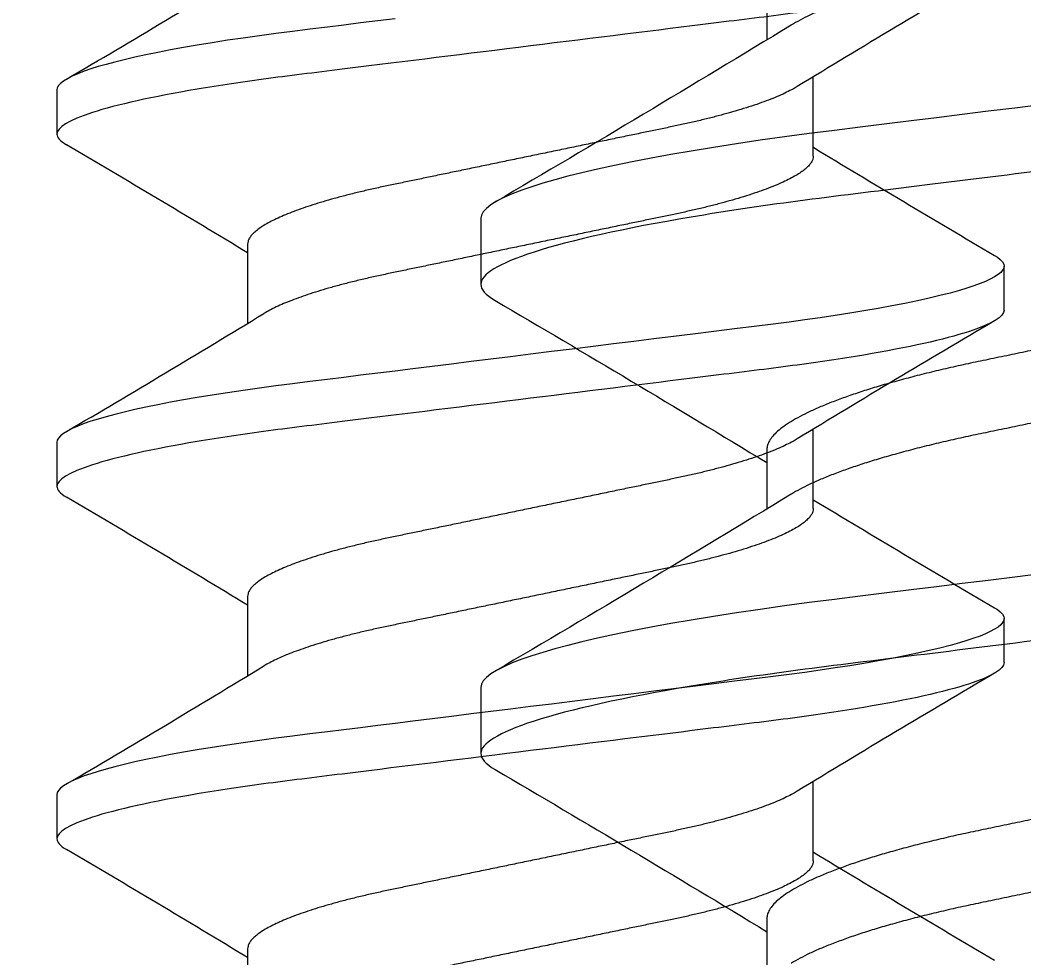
# Model space of a CAD drawing. Header units: inches. Extents: x 129892 to 140765, y 18172 to 24435.
# Drawn here: x 131121.71 to 131124.749, y 22521.527 to 22524.366 of the extents above; entities that cross this region are included whole.
import ezdxf

# ---------------------------------------------------------------- set-up
doc = ezdxf.new("R2010")
doc.units = ezdxf.units.IN
doc.header["$MEASUREMENT"] = 0
doc.header["$PDMODE"] = 66
doc.styles.add('EXCELSIOR', font='dim.shx', dxfattribs={"height": 45})
doc.dimstyles.new('EXCELSIOR', dxfattribs={"dimtxt": 50, "dimasz": 15, "dimexe": 20, "dimexo": 20, "dimgap": 10, "dimtad": 1, "dimdec": 0, "dimtxsty": 'EXCELSIOR', "dimblk": 'OBLIQUE', "dimcen": 2.5, "dimclrd": 1, "dimclre": 1, "dimclrt": 1, "dimadec": 0, "dimazin": 0, "dimtfac": 1, "dimtdec": 0, "dimtofl": 0, "dimtmove": 0, "dimatfit": 3, "dimfxl": 0, "dimlwd": 25, "dimarcsym": 0})

# ---------------------------------------------------------------- blocks, each defined once
blk = doc.blocks.new('A$C105D4D3B')
at = {"color": 251, "linetype": 'Continuous', "lineweight": 15}
for p, q in [((5.3382, 8.2376), (5.3382, 8.0575)), ((6.2042, 7.5176), (6.2042, 7.3176)), ((5.3382, 6.8176), (5.3382, 6.6375)), ((6.2042, 6.0976), (6.2042, 5.8976)), ((5.3382, 5.3976), (5.3382, 5.2175))]:
    blk.add_line(p, q, dxfattribs=at)
for points in [[(4.5006, 7.8622), (4.5874, 7.8514), (4.668, 7.8414), (4.7473, 7.8316), (4.825, 7.822), (4.901, 7.8125), (4.9752, 7.8033), (5.0557, 7.7933), (5.1337, 7.7837), (5.2099, 7.774), (5.2849, 7.7639), (5.3584, 7.7536), (5.4301, 7.743), (5.4999, 7.7322), (5.5674, 7.7211), (5.6293, 7.7104), (5.6888, 7.6996), (5.7457, 7.6886), (5.7997, 7.6775), (5.8508, 7.6663), (5.8988, 7.6552), (5.9411, 7.6446), (5.9805, 7.634), (6.0167, 7.6235), (6.0498, 7.6131), (6.0798, 7.6027), (6.1094, 7.5913), (6.1349, 7.5801), (6.1564, 7.569), (6.1738, 7.5582), (6.1873, 7.5476), (6.1968, 7.5373), (6.2024, 7.5273), (6.2042, 7.5176), (6.2042, 7.5176)], [(4.5006, 6.4422), (4.5874, 6.4314), (4.668, 6.4214), (4.7473, 6.4116), (4.825, 6.402), (4.901, 6.3925), (4.9752, 6.3833), (5.0557, 6.3733), (5.1337, 6.3637), (5.2099, 6.354), (5.2849, 6.3439), (5.3584, 6.3336), (5.4301, 6.323), (5.4999, 6.3122), (5.5674, 6.3011), (5.6293, 6.2904), (5.6888, 6.2796), (5.7457, 6.2686), (5.7997, 6.2575), (5.8508, 6.2463), (5.8988, 6.2352), (5.9411, 6.2246), (5.9805, 6.214), (6.0167, 6.2035), (6.0498, 6.1931), (6.0798, 6.1827), (6.1094, 6.1713), (6.1349, 6.1601), (6.1564, 6.149), (6.1738, 6.1382), (6.1873, 6.1276), (6.1968, 6.1173), (6.2024, 6.1073), (6.2042, 6.0976), (6.2042, 6.0976)]]:
    blk.add_lwpolyline(points, dxfattribs=at)
for centre, radius, start, end in [((38.3584, 62.4362), 63.6189, 238.655364, 239.595764), ((41.6033, -53.0576), 69.9674, 120.434483, 121.21919), ((38.3584, 61.0162), 63.6189, 238.655364, 239.595764), ((41.6033, -54.4776), 69.9674, 120.434483, 121.21919)]:
    blk.add_arc(centre, radius, start, end, dxfattribs=at)
for points, knots in [([(2.7695, 8.8176), (2.7698, 8.8135), (2.7705, 8.8052), (2.7762, 8.7923), (2.7854, 8.779), (2.7985, 8.7652), (2.8156, 8.7511), (2.8365, 8.7366), (2.8614, 8.7219), (2.8905, 8.7068), (2.9241, 8.6914), (2.9621, 8.6757), (3.0039, 8.66), (3.0492, 8.6445), (3.0977, 8.6291), (3.1484, 8.6143), (3.2008, 8.6), (3.2544, 8.5863), (3.3099, 8.5731), (3.3669, 8.5603), (3.4255, 8.548), (3.4859, 8.5355), (3.5485, 8.5225), (3.6144, 8.5088), (3.6833, 8.4945), (3.7552, 8.4796), (3.8285, 8.4644), (3.9029, 8.4489), (3.9782, 8.4333), (4.0527, 8.4178), (4.126, 8.4026), (4.1979, 8.3877), (4.2691, 8.3729), (4.3393, 8.3583), (4.4082, 8.344), (4.4754, 8.3301), (4.5408, 8.3165), (4.6051, 8.3031), (4.668, 8.2901), (4.7298, 8.2773), (4.7898, 8.2639), (4.8481, 8.2501), (4.9044, 8.2358), (4.9577, 8.2213), (5.0077, 8.2067), (5.0542, 8.1921), (5.0978, 8.1773), (5.1382, 8.1623), (5.1752, 8.1474), (5.2088, 8.1324), (5.2382, 8.1175), (5.2568, 8.1074), (5.2644, 8.1024), (5.2647, 8.1022)], [0, 0, 0, 0, 0.018809, 0.037876, 0.057178, 0.076688, 0.096379, 0.116219, 0.136178, 0.156223, 0.177278, 0.198351, 0.219402, 0.240393, 0.261284, 0.282037, 0.301688, 0.321151, 0.340399, 0.359407, 0.378167, 0.39704, 0.416165, 0.435519, 0.45601, 0.47669, 0.497523, 0.518473, 0.539501, 0.560569, 0.58068, 0.600757, 0.620765, 0.640672, 0.660445, 0.680053, 0.699467, 0.718661, 0.738503, 0.758141, 0.77801, 0.798146, 0.81852, 0.839101, 0.858909, 0.878842, 0.89887, 0.918958, 0.939072, 0.959178, 0.979242, 0.999229, 1, 1, 1, 1]), ([(1.9034, 8.1176), (1.9034, 8.0887), (1.9558, 8.0551), (2.1738, 7.9846), (2.3392, 7.9479), (2.6407, 7.8971), (2.7498, 7.8809), (2.9772, 7.8506), (3.0954, 7.8364), (3.4785, 7.7889), (3.7657, 7.7533), (4.3419, 7.6819), (4.6292, 7.6462), (5.0123, 7.5987), (5.1304, 7.5846), (5.3579, 7.5543), (5.4669, 7.538), (5.7685, 7.4873), (5.9339, 7.4506), (6.1519, 7.3801), (6.2042, 7.3465), (6.2042, 7.3176)], [0, 0, 0, 0, 0.125, 0.125, 0.25, 0.25, 0.3125, 0.3125, 0.375, 0.375, 0.5, 0.5, 0.625, 0.625, 0.6875, 0.6875, 0.75, 0.75, 0.875, 0.875, 1, 1, 1, 1]), ([(2.8432, 7.533), (2.8493, 7.5293), (2.8635, 7.5207), (2.8906, 7.5068), (2.9241, 7.4914), (2.9621, 7.4757), (3.0039, 7.46), (3.0492, 7.4445), (3.0977, 7.4291), (3.1484, 7.4143), (3.2008, 7.4), (3.2544, 7.3863), (3.3099, 7.3731), (3.3669, 7.3603), (3.4255, 7.348), (3.4859, 7.3355), (3.5485, 7.3225), (3.6144, 7.3088), (3.6833, 7.2945), (3.7552, 7.2796), (3.8285, 7.2644), (3.9029, 7.2489), (3.9782, 7.2333), (4.0527, 7.2178), (4.126, 7.2026), (4.1979, 7.1877), (4.2691, 7.1729), (4.3393, 7.1583), (4.4082, 7.144), (4.4754, 7.1301), (4.5408, 7.1165), (4.6051, 7.1031), (4.668, 7.0901), (4.7298, 7.0773), (4.7898, 7.0639), (4.8481, 7.0501), (4.9044, 7.0358), (4.9577, 7.0213), (5.0077, 7.0067), (5.0542, 6.9921), (5.0978, 6.9773), (5.1382, 6.9623), (5.1752, 6.9474), (5.2087, 6.9324), (5.2385, 6.9175), (5.2649, 6.9025), (5.2875, 6.8875), (5.3063, 6.8727), (5.3207, 6.8582), (5.3308, 6.8441), (5.3371, 6.8306), (5.3378, 6.8219), (5.3382, 6.8176)], [0, 0, 0, 0, 0.015022, 0.035067, 0.056123, 0.077196, 0.098247, 0.119238, 0.140129, 0.160884, 0.180534, 0.199997, 0.219246, 0.238254, 0.257015, 0.275888, 0.295014, 0.314368, 0.334859, 0.35554, 0.376373, 0.397323, 0.418352, 0.43942, 0.459532, 0.479609, 0.499618, 0.519525, 0.539298, 0.558906, 0.578321, 0.597515, 0.617358, 0.636996, 0.656865, 0.677001, 0.697376, 0.717957, 0.737765, 0.757699, 0.777727, 0.797816, 0.81793, 0.838037, 0.858101, 0.878088, 0.898909, 0.919573, 0.940046, 0.960295, 0.980289, 1, 1, 1, 1]), ([(2.7695, 7.3976), (2.7698, 7.3935), (2.7705, 7.3852), (2.7762, 7.3723), (2.7854, 7.359), (2.7985, 7.3452), (2.8156, 7.3311), (2.8365, 7.3166), (2.8614, 7.3019), (2.8905, 7.2868), (2.9241, 7.2714), (2.9621, 7.2557), (3.0039, 7.24), (3.0492, 7.2245), (3.0977, 7.2091), (3.1484, 7.1943), (3.2008, 7.18), (3.2544, 7.1663), (3.3099, 7.1531), (3.3669, 7.1403), (3.4255, 7.128), (3.4859, 7.1155), (3.5485, 7.1025), (3.6144, 7.0888), (3.6833, 7.0745), (3.7552, 7.0596), (3.8285, 7.0444), (3.9029, 7.0289), (3.9782, 7.0133), (4.0527, 6.9978), (4.126, 6.9826), (4.1979, 6.9677), (4.2691, 6.9529), (4.3393, 6.9383), (4.4082, 6.924), (4.4754, 6.9101), (4.5408, 6.8965), (4.6051, 6.8831), (4.668, 6.8701), (4.7298, 6.8573), (4.7898, 6.8439), (4.8481, 6.8301), (4.9044, 6.8158), (4.9577, 6.8013), (5.0077, 6.7867), (5.0542, 6.7721), (5.0978, 6.7573), (5.1382, 6.7423), (5.1752, 6.7274), (5.2088, 6.7124), (5.2382, 6.6975), (5.2568, 6.6874), (5.2644, 6.6824), (5.2647, 6.6822)], [0, 0, 0, 0, 0.018809, 0.037876, 0.057178, 0.076688, 0.096379, 0.116219, 0.136178, 0.156223, 0.177278, 0.198351, 0.219402, 0.240393, 0.261284, 0.282037, 0.301688, 0.321151, 0.340399, 0.359407, 0.378167, 0.39704, 0.416165, 0.435519, 0.45601, 0.47669, 0.497523, 0.518473, 0.539501, 0.560569, 0.58068, 0.600757, 0.620765, 0.640672, 0.660445, 0.680053, 0.699467, 0.718661, 0.738503, 0.758141, 0.77801, 0.798146, 0.81852, 0.839101, 0.858909, 0.878842, 0.89887, 0.918958, 0.939072, 0.959178, 0.979242, 0.999229, 1, 1, 1, 1]), ([(1.9034, 6.6976), (1.9034, 6.6687), (1.9558, 6.6351), (2.1738, 6.5646), (2.3392, 6.5279), (2.6407, 6.4771), (2.7498, 6.4609), (2.9772, 6.4306), (3.0954, 6.4164), (3.4785, 6.3689), (3.7657, 6.3333), (4.3419, 6.2619), (4.6292, 6.2262), (5.0123, 6.1787), (5.1304, 6.1646), (5.3579, 6.1343), (5.4669, 6.118), (5.7685, 6.0673), (5.9339, 6.0306), (6.1519, 5.9601), (6.2042, 5.9265), (6.2042, 5.8976)], [0, 0, 0, 0, 0.125, 0.125, 0.25, 0.25, 0.3125, 0.3125, 0.375, 0.375, 0.5, 0.5, 0.625, 0.625, 0.6875, 0.6875, 0.75, 0.75, 0.875, 0.875, 1, 1, 1, 1]), ([(2.8432, 6.113), (2.8493, 6.1093), (2.8635, 6.1007), (2.8906, 6.0868), (2.9241, 6.0714), (2.9621, 6.0557), (3.0039, 6.04), (3.0492, 6.0245), (3.0977, 6.0091), (3.1484, 5.9943), (3.2008, 5.98), (3.2544, 5.9663), (3.3099, 5.9531), (3.3669, 5.9403), (3.4255, 5.928), (3.4859, 5.9155), (3.5485, 5.9025), (3.6144, 5.8888), (3.6833, 5.8745), (3.7552, 5.8596), (3.8285, 5.8444), (3.9029, 5.8289), (3.9782, 5.8133), (4.0527, 5.7978), (4.126, 5.7826), (4.1979, 5.7677), (4.2691, 5.7529), (4.3393, 5.7383), (4.4082, 5.724), (4.4754, 5.7101), (4.5408, 5.6965), (4.6051, 5.6831), (4.668, 5.6701), (4.7298, 5.6573), (4.7898, 5.6439), (4.8481, 5.6301), (4.9044, 5.6158), (4.9577, 5.6013), (5.0077, 5.5867), (5.0542, 5.5721), (5.0978, 5.5573), (5.1382, 5.5423), (5.1752, 5.5273), (5.2087, 5.5124), (5.2385, 5.4975), (5.2649, 5.4825), (5.2875, 5.4675), (5.3063, 5.4527), (5.3207, 5.4382), (5.3308, 5.4241), (5.3371, 5.4106), (5.3378, 5.4019), (5.3382, 5.3976)], [0, 0, 0, 0, 0.015022, 0.035067, 0.056123, 0.077196, 0.098247, 0.119238, 0.140129, 0.160884, 0.180534, 0.199997, 0.219246, 0.238254, 0.257015, 0.275888, 0.295014, 0.314368, 0.334859, 0.35554, 0.376373, 0.397323, 0.418352, 0.43942, 0.459532, 0.479609, 0.499618, 0.519525, 0.539298, 0.558906, 0.578321, 0.597515, 0.617358, 0.636996, 0.656865, 0.677001, 0.697376, 0.717957, 0.737765, 0.757699, 0.777727, 0.797816, 0.81793, 0.838037, 0.858101, 0.878088, 0.898909, 0.919573, 0.940046, 0.960295, 0.980289, 1, 1, 1, 1]), ([(2.7695, 5.9776), (2.7698, 5.9735), (2.7705, 5.9652), (2.7762, 5.9523), (2.7854, 5.939), (2.7985, 5.9252), (2.8156, 5.9111), (2.8365, 5.8966), (2.8614, 5.8819), (2.8905, 5.8668), (2.9241, 5.8514), (2.9621, 5.8357), (3.0039, 5.82), (3.0492, 5.8045), (3.0977, 5.7891), (3.1484, 5.7743), (3.2008, 5.76), (3.2544, 5.7463), (3.3099, 5.7331), (3.3669, 5.7203), (3.4255, 5.708), (3.4859, 5.6955), (3.5485, 5.6825), (3.6144, 5.6688), (3.6833, 5.6545), (3.7552, 5.6396), (3.8285, 5.6244), (3.9029, 5.6089), (3.9782, 5.5933), (4.0527, 5.5778), (4.126, 5.5626), (4.1979, 5.5477), (4.2691, 5.5329), (4.3393, 5.5183), (4.4082, 5.504), (4.4754, 5.4901), (4.5408, 5.4765), (4.6051, 5.4631), (4.668, 5.4501), (4.7298, 5.4373), (4.7898, 5.4239), (4.8481, 5.4101), (4.9044, 5.3958), (4.9577, 5.3813), (5.0077, 5.3667), (5.0542, 5.3521), (5.0978, 5.3373), (5.1382, 5.3223), (5.1752, 5.3074), (5.2088, 5.2924), (5.2382, 5.2775), (5.2568, 5.2674), (5.2644, 5.2624), (5.2647, 5.2622)], [0, 0, 0, 0, 0.018809, 0.037877, 0.057179, 0.076689, 0.096379, 0.11622, 0.136179, 0.156224, 0.177279, 0.198352, 0.219403, 0.240394, 0.261285, 0.282039, 0.301689, 0.321152, 0.340401, 0.359409, 0.378169, 0.397041, 0.416167, 0.435521, 0.456012, 0.476692, 0.497525, 0.518475, 0.539504, 0.560572, 0.580683, 0.60076, 0.620768, 0.640675, 0.660448, 0.680056, 0.699471, 0.718664, 0.738507, 0.758145, 0.778013, 0.798149, 0.818524, 0.839105, 0.858913, 0.878847, 0.898874, 0.918963, 0.939077, 0.959183, 0.979247, 0.999234, 1, 1, 1, 1])]:
    blk.add_open_spline(points, degree=3, knots=knots, dxfattribs=at)
for points in [[(6.2042, 7.3176), (6.2042, 7.3025), (6.1903, 7.2861), (6.1611, 7.2689)], [(6.2042, 5.8976), (6.2042, 5.8825), (6.1903, 5.8661), (6.1611, 5.8489)]]:
    blk.add_open_spline(points, degree=3, dxfattribs=at)
blk = doc.blocks.new('A$C219C1193')
at = {"color": 7, "linetype": 'Continuous', "lineweight": 15}
for p, q in [((3.8562, 6.9653), (3.8562, 7.2054)), ((1.5664, 7.1653), (1.5664, 7.0319)), ((2.1438, 6.6986), (2.1438, 6.4584)), ((4.4336, 6.4986), (4.4336, 6.6319)), ((3.8562, 5.8986), (3.8562, 6.1388)), ((1.5664, 6.0986), (1.5664, 5.9653)), ((2.1438, 5.6319), (2.1438, 5.3918)), ((4.4336, 5.4318), (4.4336, 5.5652)), ((3.8562, 4.832), (3.8562, 5.0721)), ((1.5664, 5.0318), (1.5664, 4.8985)), ((2.1438, 4.5653), (2.1438, 4.3251))]:
    blk.add_line(p, q, dxfattribs=at)
at = {"color": 7, "linetype": 'Continuous', "lineweight": 15, "flags": 128}
for points in [[(2.5905, 7.3811), (2.5377, 7.3746), (2.4859, 7.3682), (2.4352, 7.3619), (2.3858, 7.3558), (2.3321, 7.3491), (2.2801, 7.3427), (2.2293, 7.3362), (2.1793, 7.3295), (2.1303, 7.3226), (2.0825, 7.3156), (2.036, 7.3083), (1.9909, 7.3009), (1.9497, 7.2938), (1.91, 7.2866), (1.8721, 7.2792), (1.8361, 7.2719), (1.802, 7.2644), (1.77, 7.257), (1.7418, 7.2499), (1.7156, 7.2429), (1.6914, 7.2359), (1.6693, 7.2289), (1.6494, 7.222), (1.6296, 7.2144), (1.6126, 7.2069), (1.5983, 7.1995), (1.5867, 7.1923), (1.5777, 7.1853), (1.5714, 7.1784), (1.5676, 7.1717), (1.5664, 7.1653), (1.5664, 7.1653)], [(4.4045, 6.6645), (4.4133, 6.659), (4.4223, 6.6519), (4.4286, 6.6451), (4.4324, 6.6384), (4.4336, 6.6319), (4.4325, 6.6258), (4.4291, 6.6195), (4.4234, 6.613), (4.4153, 6.6063), (4.4048, 6.5995), (4.3919, 6.5925), (4.3775, 6.5858), (4.3609, 6.579), (4.3422, 6.5722), (4.3213, 6.5652), (4.2983, 6.5583), (4.2702, 6.5504), (4.2396, 6.5426), (4.2066, 6.5347), (4.1712, 6.5269), (4.1337, 6.5191), (4.094, 6.5114), (4.0525, 6.5038), (4.0091, 6.4962), (3.9663, 6.4892), (3.9222, 6.4823), (3.8769, 6.4756), (3.8305, 6.469), (3.7832, 6.4626), (3.7351, 6.4564), (3.6773, 6.4493), (3.6174, 6.4418), (3.5555, 6.4341), (3.4917, 6.4262), (3.4333, 6.419), (3.3737, 6.4116), (3.3131, 6.4041), (3.2516, 6.3965), (3.1893, 6.3887), (3.1265, 6.3809), (3.0634, 6.3731), (3, 6.3653), (2.9398, 6.3578), (2.8797, 6.3503), (2.82, 6.3429), (2.7608, 6.3356), (2.7021, 6.3283), (2.6443, 6.3211), (2.5905, 6.3145), (2.5377, 6.3079), (2.4859, 6.3015), (2.4352, 6.2952), (2.3858, 6.2891), (2.3321, 6.2824), (2.2801, 6.276), (2.2293, 6.2695), (2.1793, 6.2628), (2.1303, 6.2559), (2.0825, 6.2489), (2.036, 6.2417), (1.9909, 6.2343), (1.9497, 6.2271), (1.91, 6.2199), (1.8721, 6.2126), (1.8361, 6.2052), (1.802, 6.1978), (1.77, 6.1903), (1.7418, 6.1833), (1.7156, 6.1762), (1.6914, 6.1692), (1.6693, 6.1623), (1.6494, 6.1554), (1.6296, 6.1477), (1.6126, 6.1402), (1.5983, 6.1329), (1.5867, 6.1256), (1.5777, 6.1186), (1.5714, 6.1117), (1.5676, 6.1051), (1.5664, 6.0986), (1.5664, 6.0986)], [(4.4045, 5.5977), (4.4133, 5.5922), (4.4223, 5.5852), (4.4286, 5.5783), (4.4324, 5.5716), (4.4336, 5.5652), (4.4325, 5.559), (4.4291, 5.5527), (4.4234, 5.5462), (4.4153, 5.5395), (4.4048, 5.5327), (4.3919, 5.5257), (4.3775, 5.5191), (4.3609, 5.5123), (4.3422, 5.5054), (4.3213, 5.4985), (4.2983, 5.4915), (4.2702, 5.4837), (4.2396, 5.4758), (4.2066, 5.468), (4.1712, 5.4601), (4.1337, 5.4523), (4.094, 5.4446), (4.0525, 5.437), (4.0091, 5.4295), (3.9663, 5.4225), (3.9222, 5.4156), (3.8769, 5.4089), (3.8305, 5.4023), (3.7832, 5.3959), (3.7351, 5.3897), (3.6773, 5.3825), (3.6174, 5.3751), (3.5555, 5.3674), (3.4917, 5.3595), (3.4333, 5.3522), (3.3737, 5.3449), (3.3131, 5.3373), (3.2516, 5.3297), (3.1893, 5.322), (3.1265, 5.3142), (3.0634, 5.3064), (3, 5.2985), (2.9398, 5.291), (2.8797, 5.2836), (2.82, 5.2762), (2.7608, 5.2688), (2.7021, 5.2616), (2.6443, 5.2544), (2.5905, 5.2477), (2.5377, 5.2412), (2.4859, 5.2348), (2.4352, 5.2285), (2.3858, 5.2223), (2.3321, 5.2157), (2.2801, 5.2092), (2.2293, 5.2028), (2.1793, 5.1961), (2.1303, 5.1892), (2.0825, 5.1821), (2.036, 5.1749), (1.9909, 5.1675), (1.9497, 5.1604), (1.91, 5.1532), (1.8721, 5.1458), (1.8361, 5.1384), (1.802, 5.131), (1.77, 5.1236), (1.7418, 5.1165), (1.7156, 5.1095), (1.6914, 5.1025), (1.6693, 5.0955), (1.6494, 5.0886), (1.6296, 5.081), (1.6126, 5.0735), (1.5983, 5.0661), (1.5867, 5.0589), (1.5777, 5.0518), (1.5714, 5.045), (1.5676, 5.0383), (1.5664, 5.0318), (1.5664, 5.0318)]]:
    blk.add_lwpolyline(points, dxfattribs=at)
at = {"color": 7, "linetype": 'Continuous', "lineweight": 15}
for centre, radius, start, end in [((-19.8697, 43.7777), 42.4126, 300.40424, 301.34464), ((26.2936, -29.7562), 43.2387, 120.41321, 121.33566), ((-22.0329, -33.2182), 46.6449, 58.78081, 59.56552), ((28.0285, 46.8746), 46.6362, 238.78074, 239.56549), ((-20.3906, 43.5823), 43.4277, 300.41514, 301.33368), ((26.3919, -30.9872), 43.4302, 120.41525, 121.33363), ((-22.0329, -34.2849), 46.6449, 58.78081, 59.56552), ((28.0289, 45.8086), 46.6371, 238.78073, 239.56547), ((-20.3925, 42.5187), 43.4314, 300.41518, 301.33364), ((26.3833, -32.0394), 43.4134, 120.41507, 121.3338), ((-22.0267, -35.3411), 46.6327, 58.78071, 59.56562), ((28.0263, 44.7375), 46.6319, 238.78072, 239.56555)]:
    blk.add_arc(centre, radius, start, end, dxfattribs=at)
for points, knots in [([(4.4336, 7.5653), (4.4336, 7.546), (4.3987, 7.5236), (4.2534, 7.4766), (4.1431, 7.4521), (3.9421, 7.4183), (3.8694, 7.4075), (3.7177, 7.3872), (3.639, 7.3778), (3.3836, 7.3462), (3.1921, 7.3224), (2.8079, 7.2748), (2.6164, 7.251), (2.361, 7.2194), (2.2823, 7.2099), (2.1306, 7.1897), (2.0579, 7.1789), (1.8569, 7.145), (1.7466, 7.1206), (1.6013, 7.0736), (1.5664, 7.0512), (1.5664, 7.0319)], [0, 0, 0, 0, 0.125, 0.125, 0.25, 0.25, 0.3125, 0.3125, 0.375, 0.375, 0.5, 0.5, 0.625, 0.625, 0.6875, 0.6875, 0.75, 0.75, 0.875, 0.875, 1, 1, 1, 1]), ([(3.8071, 7.1755), (3.803, 7.1731), (3.7936, 7.1673), (3.7755, 7.1581), (3.7532, 7.1478), (3.7278, 7.1373), (3.7, 7.1269), (3.6698, 7.1165), (3.6374, 7.1063), (3.6036, 7.0964), (3.5687, 7.0869), (3.5329, 7.0778), (3.496, 7.0689), (3.458, 7.0604), (3.4189, 7.0522), (3.3786, 7.0439), (3.3369, 7.0352), (3.293, 7.0261), (3.247, 7.0165), (3.1991, 7.0066), (3.1502, 6.9965), (3.1006, 6.9861), (3.0504, 6.9757), (3.0008, 6.9654), (2.9519, 6.9553), (2.9039, 6.9453), (2.8565, 6.9355), (2.8097, 6.9257), (2.7638, 6.9162), (2.7189, 6.9069), (2.6753, 6.8979), (2.6325, 6.889), (2.5905, 6.8802), (2.5493, 6.8717), (2.5094, 6.8628), (2.4705, 6.8536), (2.4329, 6.8441), (2.3974, 6.8344), (2.3641, 6.8247), (2.3331, 6.8149), (2.304, 6.8051), (2.2771, 6.7951), (2.2524, 6.7851), (2.2301, 6.7751), (2.2102, 6.7652), (2.1926, 6.7552), (2.1775, 6.7452), (2.165, 6.7353), (2.1554, 6.7256), (2.1487, 6.7163), (2.1445, 6.7072), (2.144, 6.7015), (2.1438, 6.6986)], [0, 0, 0, 0, 0.015022, 0.035067, 0.056123, 0.077196, 0.098247, 0.119238, 0.140129, 0.160884, 0.180534, 0.199997, 0.219246, 0.238254, 0.257015, 0.275888, 0.295014, 0.314368, 0.334859, 0.35554, 0.376373, 0.397323, 0.418352, 0.43942, 0.459532, 0.479609, 0.499618, 0.519525, 0.539298, 0.558906, 0.578321, 0.597515, 0.617358, 0.636996, 0.656865, 0.677001, 0.697376, 0.717957, 0.737765, 0.757699, 0.777727, 0.797816, 0.81793, 0.838037, 0.858101, 0.878088, 0.898909, 0.919573, 0.940046, 0.960295, 0.980289, 1, 1, 1, 1]), ([(3.8562, 6.9653), (3.856, 6.9625), (3.8556, 6.957), (3.8518, 6.9484), (3.8456, 6.9395), (3.8369, 6.9303), (3.8255, 6.9209), (3.8116, 6.9113), (3.795, 6.9015), (3.7755, 6.8914), (3.7532, 6.8811), (3.7278, 6.8707), (3.7, 6.8602), (3.6698, 6.8498), (3.6374, 6.8396), (3.6036, 6.8297), (3.5687, 6.8202), (3.5329, 6.8111), (3.496, 6.8023), (3.458, 6.7937), (3.4189, 6.7856), (3.3786, 6.7772), (3.3369, 6.7685), (3.293, 6.7594), (3.247, 6.7499), (3.1991, 6.7399), (3.1502, 6.7298), (3.1006, 6.7195), (3.0504, 6.7091), (3.0008, 6.6988), (2.9519, 6.6886), (2.9039, 6.6787), (2.8565, 6.6688), (2.8097, 6.6591), (2.7638, 6.6495), (2.7189, 6.6402), (2.6753, 6.6312), (2.6325, 6.6223), (2.5905, 6.6136), (2.5493, 6.605), (2.5094, 6.5962), (2.4705, 6.5869), (2.4329, 6.5774), (2.3974, 6.5678), (2.3641, 6.558), (2.3331, 6.5483), (2.304, 6.5384), (2.2771, 6.5284), (2.2524, 6.5184), (2.23, 6.5084), (2.2104, 6.4985), (2.198, 6.4918), (2.1929, 6.4884), (2.1927, 6.4883)], [0, 0, 0, 0, 0.018809, 0.037877, 0.057179, 0.076689, 0.096379, 0.11622, 0.136179, 0.156224, 0.177279, 0.198352, 0.219403, 0.240394, 0.261285, 0.282039, 0.301689, 0.321152, 0.340401, 0.359409, 0.378169, 0.397041, 0.416167, 0.435521, 0.456012, 0.476692, 0.497525, 0.518475, 0.539504, 0.560572, 0.580683, 0.60076, 0.620768, 0.640675, 0.660448, 0.680056, 0.699471, 0.718664, 0.738507, 0.758145, 0.778013, 0.798149, 0.818524, 0.839105, 0.858913, 0.878847, 0.898874, 0.918963, 0.939077, 0.959183, 0.979247, 0.999234, 1, 1, 1, 1]), ([(4.4336, 6.4986), (4.4336, 6.4793), (4.3987, 6.4569), (4.2534, 6.4099), (4.1431, 6.3855), (3.9421, 6.3516), (3.8694, 6.3408), (3.7177, 6.3206), (3.639, 6.3112), (3.3836, 6.2795), (3.1921, 6.2557), (2.8079, 6.2081), (2.6164, 6.1844), (2.361, 6.1527), (2.2823, 6.1433), (2.1306, 6.1231), (2.0579, 6.1122), (1.8569, 6.0784), (1.7466, 6.0539), (1.6013, 6.0069), (1.5664, 5.9845), (1.5664, 5.9653)], [0, 0, 0, 0, 0.125, 0.125, 0.25, 0.25, 0.3125, 0.3125, 0.375, 0.375, 0.5, 0.5, 0.625, 0.625, 0.6875, 0.6875, 0.75, 0.75, 0.875, 0.875, 1, 1, 1, 1]), ([(3.8071, 6.1089), (3.803, 6.1064), (3.7936, 6.1007), (3.7755, 6.0914), (3.7532, 6.0811), (3.7278, 6.0707), (3.7, 6.0602), (3.6698, 6.0498), (3.6374, 6.0396), (3.6036, 6.0297), (3.5687, 6.0202), (3.5329, 6.0111), (3.496, 6.0023), (3.458, 5.9937), (3.4189, 5.9856), (3.3786, 5.9772), (3.3369, 5.9685), (3.293, 5.9594), (3.247, 5.9499), (3.1991, 5.9399), (3.1502, 5.9298), (3.1006, 5.9195), (3.0504, 5.9091), (3.0008, 5.8988), (2.9519, 5.8886), (2.9039, 5.8787), (2.8565, 5.8688), (2.8097, 5.8591), (2.7638, 5.8495), (2.7189, 5.8402), (2.6753, 5.8312), (2.6325, 5.8223), (2.5905, 5.8136), (2.5493, 5.805), (2.5094, 5.7962), (2.4705, 5.7869), (2.4329, 5.7774), (2.3974, 5.7678), (2.3641, 5.758), (2.3331, 5.7483), (2.304, 5.7384), (2.2771, 5.7284), (2.2524, 5.7184), (2.2301, 5.7084), (2.2102, 5.6985), (2.1926, 5.6885), (2.1775, 5.6786), (2.165, 5.6686), (2.1554, 5.659), (2.1487, 5.6496), (2.1445, 5.6406), (2.144, 5.6348), (2.1438, 5.6319)], [0, 0, 0, 0, 0.015022, 0.035068, 0.056123, 0.077196, 0.098248, 0.119238, 0.14013, 0.160884, 0.180534, 0.199998, 0.219246, 0.238255, 0.257015, 0.275888, 0.295014, 0.314368, 0.33486, 0.35554, 0.376373, 0.397323, 0.418352, 0.439421, 0.459532, 0.479609, 0.499618, 0.519525, 0.539298, 0.558906, 0.578321, 0.597515, 0.617358, 0.636996, 0.656865, 0.677001, 0.697376, 0.717957, 0.737765, 0.757699, 0.777727, 0.797816, 0.81793, 0.838037, 0.858101, 0.878088, 0.898909, 0.919574, 0.940046, 0.960295, 0.980289, 1, 1, 1, 1]), ([(3.8562, 5.8983), (3.856, 5.8955), (3.8556, 5.89), (3.8518, 5.8814), (3.8456, 5.8725), (3.8369, 5.8633), (3.8255, 5.8539), (3.8116, 5.8443), (3.795, 5.8345), (3.7755, 5.8244), (3.7532, 5.8141), (3.7278, 5.8037), (3.7, 5.7932), (3.6698, 5.7828), (3.6374, 5.7726), (3.6036, 5.7627), (3.5687, 5.7532), (3.5329, 5.7441), (3.496, 5.7353), (3.458, 5.7267), (3.4189, 5.7186), (3.3786, 5.7102), (3.3369, 5.7015), (3.293, 5.6924), (3.247, 5.6829), (3.1991, 5.6729), (3.1502, 5.6628), (3.1006, 5.6525), (3.0504, 5.6421), (3.0008, 5.6317), (2.9519, 5.6216), (2.9039, 5.6116), (2.8565, 5.6018), (2.8097, 5.5921), (2.7638, 5.5825), (2.7189, 5.5732), (2.6753, 5.5642), (2.6325, 5.5553), (2.5905, 5.5466), (2.5493, 5.538), (2.5094, 5.5292), (2.4705, 5.5199), (2.4329, 5.5104), (2.3974, 5.5008), (2.3641, 5.491), (2.3331, 5.4813), (2.304, 5.4714), (2.2771, 5.4614), (2.2524, 5.4514), (2.23, 5.4414), (2.2104, 5.4315), (2.198, 5.4248), (2.1929, 5.4214), (2.1927, 5.4213)], [0, 0, 0, 0, 0.018809, 0.037877, 0.057179, 0.076689, 0.096379, 0.11622, 0.136179, 0.156224, 0.177279, 0.198352, 0.219403, 0.240394, 0.261285, 0.282039, 0.301689, 0.321152, 0.340401, 0.359409, 0.378169, 0.397041, 0.416167, 0.435521, 0.456012, 0.476692, 0.497525, 0.518475, 0.539504, 0.560572, 0.580683, 0.60076, 0.620768, 0.640675, 0.660448, 0.680056, 0.699471, 0.718664, 0.738507, 0.758145, 0.778013, 0.798149, 0.818524, 0.839105, 0.858913, 0.878847, 0.898874, 0.918963, 0.939077, 0.959183, 0.979247, 0.999234, 1, 1, 1, 1]), ([(4.4336, 5.4318), (4.4336, 5.4126), (4.3987, 5.3902), (4.2534, 5.3432), (4.1431, 5.3187), (3.9421, 5.2849), (3.8694, 5.274), (3.7177, 5.2538), (3.639, 5.2444), (3.3836, 5.2127), (3.1921, 5.189), (2.8079, 5.1414), (2.6164, 5.1176), (2.361, 5.0859), (2.2823, 5.0765), (2.1306, 5.0563), (2.0579, 5.0455), (1.8569, 5.0116), (1.7466, 4.9872), (1.6013, 4.9402), (1.5664, 4.9178), (1.5664, 4.8985)], [0, 0, 0, 0, 0.125, 0.125, 0.25, 0.25, 0.3125, 0.3125, 0.375, 0.375, 0.5, 0.5, 0.625, 0.625, 0.6875, 0.6875, 0.75, 0.75, 0.875, 0.875, 1, 1, 1, 1]), ([(3.8071, 5.0422), (3.803, 5.0398), (3.7936, 5.0341), (3.7755, 5.0248), (3.7532, 5.0145), (3.7278, 5.004), (3.7, 4.9936), (3.6698, 4.9832), (3.6374, 4.973), (3.6036, 4.9631), (3.5687, 4.9536), (3.5329, 4.9445), (3.496, 4.9356), (3.458, 4.9271), (3.4189, 4.9189), (3.3786, 4.9106), (3.3369, 4.9019), (3.293, 4.8928), (3.247, 4.8833), (3.1991, 4.8733), (3.1502, 4.8632), (3.1006, 4.8529), (3.0504, 4.8424), (3.0008, 4.8321), (2.9519, 4.822), (2.9039, 4.812), (2.8565, 4.8022), (2.8097, 4.7925), (2.7638, 4.7829), (2.7189, 4.7736), (2.6753, 4.7646), (2.6325, 4.7557), (2.5905, 4.747), (2.5493, 4.7384), (2.5094, 4.7295), (2.4705, 4.7203), (2.4329, 4.7108), (2.3974, 4.7011), (2.3641, 4.6914), (2.3331, 4.6817), (2.304, 4.6718), (2.2771, 4.6618), (2.2524, 4.6518), (2.2301, 4.6418), (2.2102, 4.6319), (2.1926, 4.6219), (2.1775, 4.6119), (2.165, 4.602), (2.1554, 4.5924), (2.1487, 4.583), (2.1445, 4.574), (2.144, 4.5682), (2.1438, 4.5653)], [0, 0, 0, 0, 0.015022, 0.035068, 0.056123, 0.077196, 0.098248, 0.119238, 0.14013, 0.160884, 0.180534, 0.199998, 0.219246, 0.238255, 0.257015, 0.275888, 0.295014, 0.314368, 0.33486, 0.35554, 0.376373, 0.397323, 0.418352, 0.439421, 0.459532, 0.479609, 0.499618, 0.519525, 0.539298, 0.558906, 0.578321, 0.597515, 0.617358, 0.636996, 0.656865, 0.677001, 0.697376, 0.717957, 0.737765, 0.7577, 0.777727, 0.797816, 0.81793, 0.838037, 0.858101, 0.878088, 0.898909, 0.919574, 0.940046, 0.960295, 0.980289, 1, 1, 1, 1]), ([(3.8562, 4.832), (3.856, 4.8292), (3.8556, 4.8237), (3.8518, 4.8151), (3.8456, 4.8062), (3.8369, 4.797), (3.8255, 4.7876), (3.8116, 4.778), (3.795, 4.7682), (3.7755, 4.7581), (3.7532, 4.7478), (3.7278, 4.7374), (3.7, 4.7269), (3.6698, 4.7166), (3.6374, 4.7063), (3.6036, 4.6964), (3.5687, 4.6869), (3.5329, 4.6778), (3.496, 4.669), (3.458, 4.6604), (3.4189, 4.6523), (3.3786, 4.6439), (3.3369, 4.6352), (3.293, 4.6261), (3.247, 4.6166), (3.1991, 4.6066), (3.1502, 4.5965), (3.1006, 4.5862), (3.0504, 4.5758), (3.0008, 4.5655), (2.9519, 4.5553), (2.9039, 4.5454), (2.8565, 4.5355), (2.8097, 4.5258), (2.7638, 4.5163), (2.7189, 4.5069), (2.6753, 4.4979), (2.6325, 4.489), (2.5905, 4.4803), (2.5493, 4.4718), (2.5094, 4.4629), (2.4705, 4.4537), (2.4329, 4.4441), (2.3974, 4.4345), (2.3641, 4.4247), (2.3331, 4.415), (2.304, 4.4051), (2.2771, 4.3951), (2.2524, 4.3851), (2.23, 4.3752), (2.2104, 4.3652), (2.198, 4.3585), (2.1929, 4.3552), (2.1927, 4.355)], [0, 0, 0, 0, 0.018809, 0.037877, 0.057179, 0.076689, 0.096379, 0.11622, 0.136179, 0.156224, 0.177279, 0.198352, 0.219403, 0.240394, 0.261285, 0.282039, 0.301689, 0.321152, 0.340401, 0.359409, 0.378169, 0.397041, 0.416167, 0.435521, 0.456012, 0.476692, 0.497525, 0.518475, 0.539504, 0.560572, 0.580683, 0.60076, 0.620768, 0.640675, 0.660448, 0.680056, 0.699471, 0.718664, 0.738507, 0.758145, 0.778013, 0.798149, 0.818524, 0.839105, 0.858913, 0.878847, 0.898874, 0.918963, 0.939077, 0.959183, 0.979247, 0.999234, 1, 1, 1, 1])]:
    blk.add_open_spline(points, degree=3, knots=knots, dxfattribs=at)
for points in [[(1.5664, 7.0319), (1.5664, 7.0219), (1.5757, 7.011), (1.5952, 6.9995)], [(1.5664, 5.9653), (1.5664, 5.9552), (1.5757, 5.9443), (1.5952, 5.9328)], [(1.5664, 4.8985), (1.5664, 4.8884), (1.5757, 4.8775), (1.5952, 4.866)]]:
    blk.add_open_spline(points, degree=3, dxfattribs=at)
blk = doc.blocks.new('_OBLIQUE')
at = {"color": 0, "linetype": 'ByBlock'}
blk.add_line((-0.5, -0.5), (0.5, 0.5), dxfattribs=at)
blk = doc.blocks.new('*D152')
at = {"color": 1, "lineweight": -2}
for p, q in [((130271.2549, 22588.5888), (130271.2549, 22976.8551)), ((130391.2549, 22311.3349), (130391.2549, 22976.8551))]:
    blk.add_line(p, q, dxfattribs=at)
at = {"color": 1, "lineweight": 25}
for p, q in [((130271.2549, 22956.8551), (130391.2549, 22956.8551)), ((130391.2549, 22956.8551), (131169.8263, 22956.8551))]:
    blk.add_line(p, q, dxfattribs=at)
at = {"layer": 'Defpoints', "color": 0}
for p in [(130391.2549, 22956.8551), (130271.2549, 22568.5888), (130391.2549, 22291.3349)]:
    blk.add_point(p, dxfattribs=at)
at = {"color": 1, "lineweight": 25, "xscale": 15, "yscale": 15, "zscale": 15, "rotation": 180}
blk.add_blockref('_OBLIQUE', (130271.2549, 22956.8551), dxfattribs=at)
at = {"color": 1, "lineweight": 25, "xscale": 15, "yscale": 15, "zscale": 15}
blk.add_blockref('_OBLIQUE', (130391.2549, 22956.8551), dxfattribs=at)
at = {"color": 1, "insert": (130788.0406, 23001.1408), "char_height": 45, "attachment_point": 5, "style": 'EXCELSIOR'}
blk.add_mtext('120 GRAB RAIL (TBC)', dxfattribs=at)

msp = doc.modelspace()

# ---------------------------------------------------------------- block references
at = {"xscale": -1}
msp.add_blockref('A$C105D4D3B', (131129.3087, 22516.2482), dxfattribs=at)
msp.add_blockref('A$C219C1193', (131120.2549, 22516.9889))

# ---------------------------------------------------------------- dimensions: what is measured, and where the dimension line sits
at = {"color": 2}
dim = msp.add_linear_dim(base=(130391.2549, 22956.8551), p1=(130271.2549, 22568.5888), p2=(130391.2549, 22291.3349), text='<> GRAB RAIL (TBC)', dimstyle='EXCELSIOR', dxfattribs=at)
dim.commit()
dim.dimension.update_dxf_attribs({"geometry": '*D152', "text_midpoint": (130788.0406, 23001.1408)})

doc.saveas('drawing.dxf')
